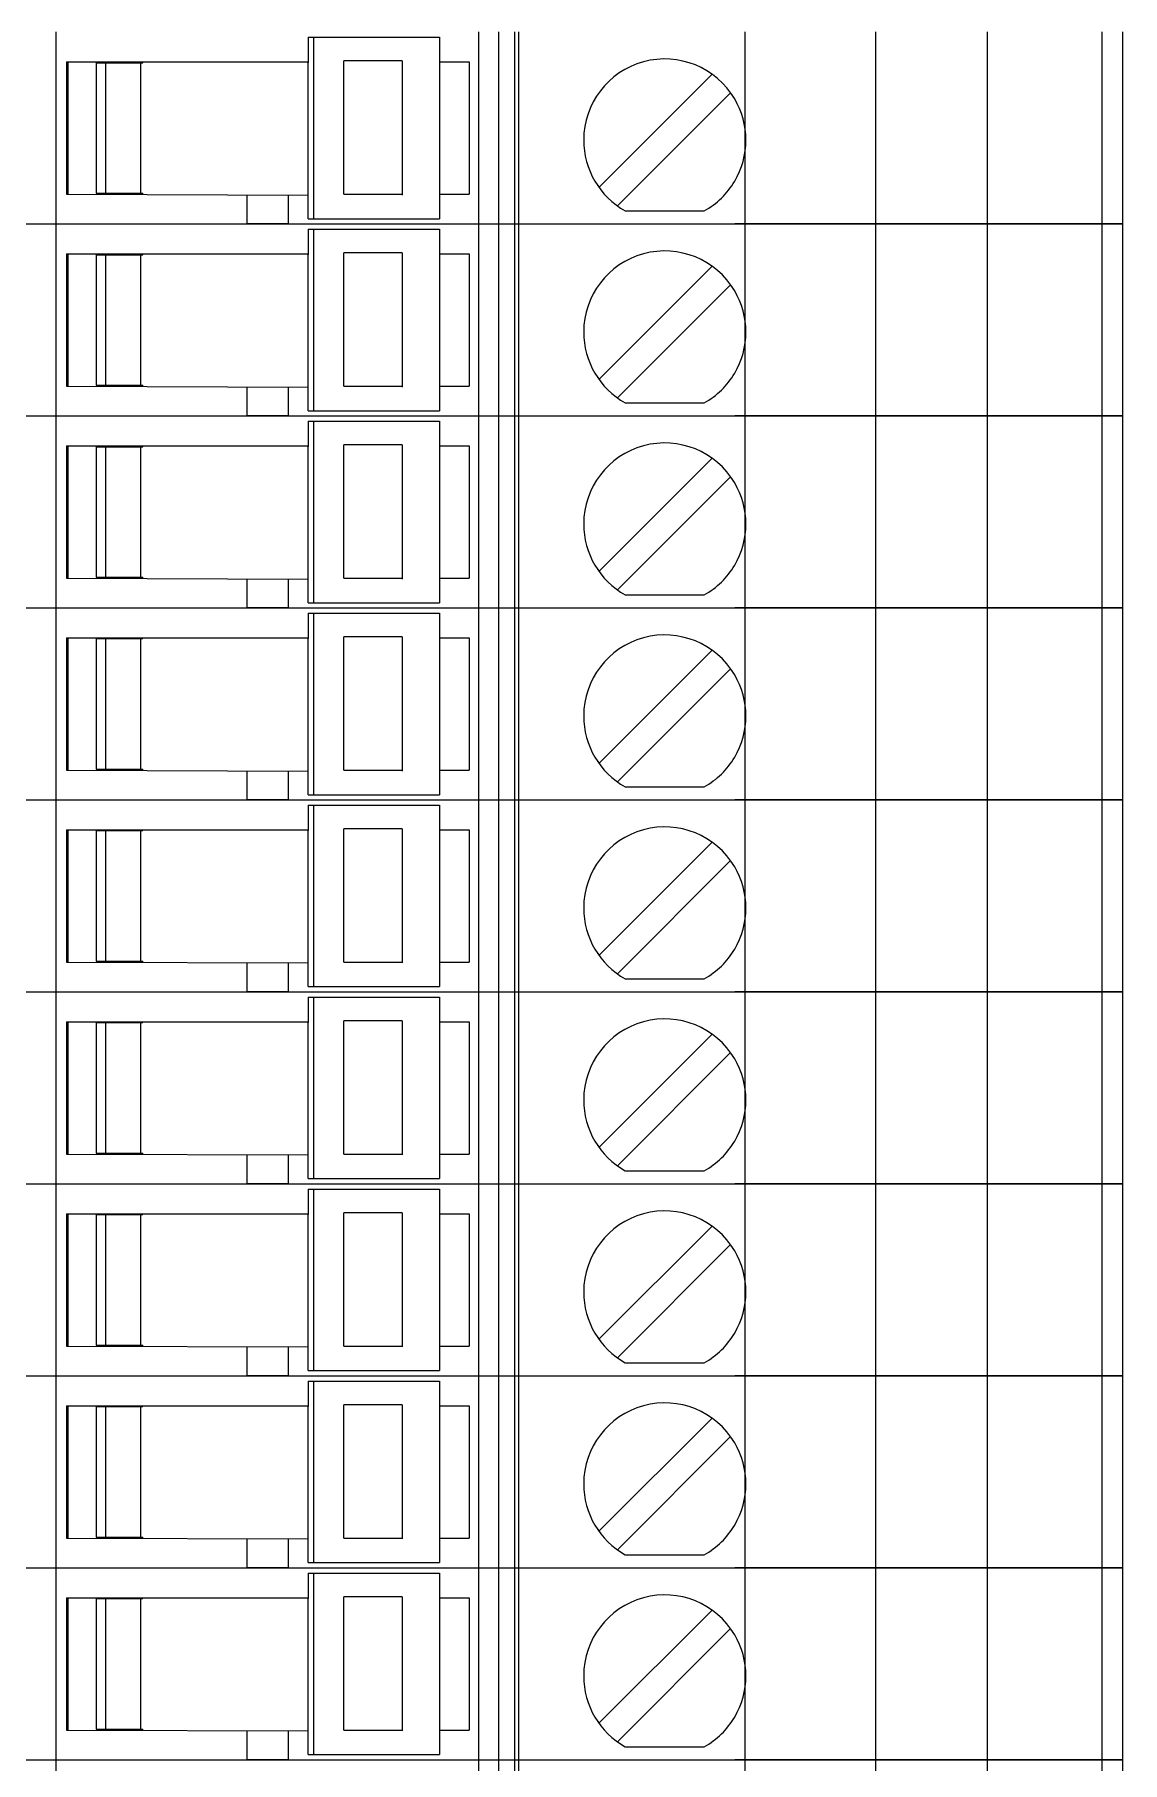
# Model space of a CAD drawing. Header units: millimetres. Extents: x 1880 to 4113, y 771 to 2990.
# Drawn here: x 2716.74 to 2745.92, y 2144.34 to 2190.69 of the extents above; entities that cross this region are included whole.
import ezdxf

# ---------------------------------------------------------------- set-up
doc = ezdxf.new("R2010")
doc.units = ezdxf.units.MM
doc.layers.add('000-PI-Oprema', color=30, linetype='Continuous', lineweight=5)

msp = doc.modelspace()

# ---------------------------------------------------------------- linework, layer by layer
at = {"layer": '000-PI-Oprema', "color": 0, "linetype": 'ByBlock', "lineweight": 0}
for p, q in [((2717.322, 2185.614), (2717.322, 2190.764)), ((2724.08, 2190.624), (2724.238, 2190.624)), ((2724.08, 2190.624), (2724.08, 2189.939)), ((2724.238, 2185.754), (2724.238, 2190.624)), ((2724.238, 2190.624), (2727.609, 2190.624)), ((2727.609, 2190.624), (2727.609, 2190.624)), ((2727.609, 2190.624), (2727.609, 2185.754)), ((2728.652, 2190.764), (2728.652, 2185.614)), ((2729.195, 2185.614), (2729.195, 2190.764)), ((2729.622, 2185.614), (2729.622, 2190.764)), ((2729.722, 2190.764), (2729.722, 2185.614)), ((2735.798, 2190.764), (2735.798, 2185.614)), ((2739.298, 2190.764), (2739.298, 2185.614)), ((2742.298, 2190.764), (2742.298, 2185.614)), ((2745.374, 2185.614), (2745.374, 2190.764)), ((2745.922, 2190.764), (2745.922, 2185.614)), ((2717.597, 2189.964), (2717.597, 2186.414)), ((2717.597, 2189.964), (2724.08, 2189.964)), ((2717.597, 2189.964), (2717.597, 2189.964)), ((2717.647, 2186.414), (2717.647, 2189.964)), ((2718.397, 2189.939), (2718.397, 2189.939)), ((2718.397, 2189.939), (2718.647, 2189.939)), ((2718.397, 2189.939), (2718.397, 2186.439)), ((2718.647, 2189.964), (2718.647, 2186.414)), ((2718.647, 2189.939), (2719.647, 2189.939)), ((2719.584, 2189.939), (2719.584, 2186.439)), ((2719.647, 2189.939), (2719.647, 2189.964)), ((2724.08, 2186.439), (2724.08, 2189.939)), ((2725.193, 2189.989), (2725.036, 2189.989)), ((2725.036, 2189.939), (2725.036, 2189.989)), ((2725.036, 2186.414), (2725.036, 2189.939)), ((2726.602, 2189.989), (2725.193, 2189.989)), ((2726.602, 2189.989), (2726.602, 2186.389)), ((2727.609, 2189.964), (2728.397, 2189.964)), ((2728.397, 2189.964), (2728.397, 2186.414)), ((2728.397, 2189.964), (2728.397, 2189.964)), ((2734.917, 2189.629), (2731.882, 2186.594)), ((2734.917, 2189.629), (2734.917, 2189.629)), ((2729.722, 2189.164), (2729.722, 2186.564)), ((2729.722, 2189.164), (2729.722, 2189.164)), ((2732.376, 2186.099), (2735.412, 2189.134)), ((2735.412, 2189.134), (2735.412, 2189.134)), ((2717.597, 2186.414), (2717.597, 2186.414)), ((2717.597, 2186.414), (2724.08, 2186.389)), ((2718.397, 2186.439), (2718.647, 2186.439)), ((2718.397, 2186.439), (2718.397, 2186.439)), ((2718.647, 2186.439), (2719.647, 2186.439)), ((2719.647, 2186.414), (2719.647, 2186.439)), ((2722.447, 2185.614), (2722.45, 2186.395)), ((2723.547, 2186.391), (2723.547, 2185.614)), ((2724.08, 2185.754), (2724.08, 2186.439)), ((2725.036, 2186.414), (2726.602, 2186.414)), ((2727.609, 2186.414), (2728.397, 2186.414)), ((2728.397, 2186.414), (2728.397, 2186.414)), ((2729.722, 2186.564), (2729.722, 2186.564)), ((2731.882, 2186.594), (2731.882, 2186.594)), ((2732.376, 2186.099), (2732.376, 2186.099)), ((2732.588, 2185.964), (2732.588, 2185.964)), ((2732.588, 2185.964), (2734.706, 2185.964)), ((2734.706, 2185.964), (2734.706, 2185.964)), ((2716.122, 2185.614), (2717.322, 2185.614)), ((2716.122, 2185.614), (2717.322, 2185.614)), ((2717.322, 2185.614), (2722.447, 2185.614)), ((2717.322, 2185.614), (2735.522, 2185.614)), ((2717.322, 2180.464), (2717.322, 2185.614)), ((2721.922, 2185.614), (2721.922, 2185.614)), ((2721.922, 2185.614), (2721.922, 2185.614)), ((2723.543, 2185.614), (2722.447, 2185.614)), ((2722.447, 2185.614), (2722.447, 2185.614)), ((2723.547, 2185.614), (2723.543, 2185.614)), ((2723.547, 2185.614), (2745.922, 2185.614)), ((2723.547, 2185.614), (2723.547, 2185.614)), ((2724.08, 2185.754), (2724.238, 2185.754)), ((2724.08, 2185.474), (2724.238, 2185.474)), ((2724.08, 2185.474), (2724.08, 2184.789)), ((2724.238, 2185.754), (2727.609, 2185.754)), ((2724.238, 2180.604), (2724.238, 2185.474)), ((2724.238, 2185.474), (2727.609, 2185.474)), ((2726.972, 2185.614), (2726.972, 2185.614)), ((2726.972, 2185.614), (2726.972, 2185.614)), ((2727.609, 2185.754), (2727.609, 2185.754)), ((2727.609, 2185.474), (2727.609, 2185.474)), ((2727.609, 2185.474), (2727.609, 2180.604)), ((2728.652, 2185.614), (2728.652, 2180.464)), ((2729.195, 2180.464), (2729.195, 2185.614)), ((2729.622, 2185.614), (2729.622, 2185.614)), ((2729.622, 2185.614), (2729.622, 2185.614)), ((2729.622, 2180.464), (2729.622, 2185.614)), ((2729.722, 2185.614), (2729.722, 2180.464)), ((2745.922, 2185.614), (2735.522, 2185.614)), ((2735.798, 2185.614), (2735.798, 2180.464)), ((2739.298, 2185.614), (2739.298, 2180.464)), ((2742.298, 2185.614), (2742.298, 2180.464)), ((2745.374, 2180.464), (2745.374, 2185.614)), ((2745.922, 2185.614), (2745.922, 2180.464)), ((2717.597, 2184.814), (2717.597, 2181.264)), ((2717.597, 2184.814), (2724.08, 2184.814)), ((2717.597, 2184.814), (2717.597, 2184.814)), ((2717.647, 2181.264), (2717.647, 2184.814)), ((2718.397, 2184.789), (2718.397, 2184.789)), ((2718.397, 2184.789), (2718.647, 2184.789)), ((2718.397, 2184.789), (2718.397, 2181.289)), ((2718.647, 2184.814), (2718.647, 2181.264)), ((2718.647, 2184.789), (2719.647, 2184.789)), ((2719.584, 2184.789), (2719.584, 2181.289)), ((2719.647, 2184.789), (2719.647, 2184.814)), ((2724.08, 2181.289), (2724.08, 2184.789)), ((2725.193, 2184.839), (2725.036, 2184.839)), ((2725.036, 2184.789), (2725.036, 2184.839)), ((2725.036, 2181.264), (2725.036, 2184.789)), ((2726.602, 2184.839), (2725.193, 2184.839)), ((2726.602, 2184.839), (2726.602, 2181.239)), ((2727.609, 2184.814), (2728.397, 2184.814)), ((2728.397, 2184.814), (2728.397, 2181.264)), ((2728.397, 2184.814), (2728.397, 2184.814)), ((2734.917, 2184.479), (2731.882, 2181.444)), ((2734.917, 2184.479), (2734.917, 2184.479)), ((2729.722, 2184.014), (2729.722, 2181.414)), ((2729.722, 2184.014), (2729.722, 2184.014)), ((2732.376, 2180.949), (2735.412, 2183.984)), ((2735.412, 2183.984), (2735.412, 2183.984)), ((2717.597, 2181.264), (2717.597, 2181.264)), ((2717.597, 2181.264), (2724.08, 2181.239)), ((2718.397, 2181.289), (2718.647, 2181.289)), ((2718.397, 2181.289), (2718.397, 2181.289)), ((2718.647, 2181.289), (2719.647, 2181.289)), ((2719.647, 2181.264), (2719.647, 2181.289)), ((2722.447, 2180.464), (2722.45, 2181.245)), ((2723.547, 2181.241), (2723.547, 2180.464)), ((2724.08, 2180.604), (2724.08, 2181.289)), ((2725.036, 2181.264), (2726.602, 2181.264)), ((2727.609, 2181.264), (2728.397, 2181.264)), ((2728.397, 2181.264), (2728.397, 2181.264)), ((2729.722, 2181.414), (2729.722, 2181.414)), ((2731.882, 2181.444), (2731.882, 2181.444)), ((2732.376, 2180.949), (2732.376, 2180.949)), ((2732.588, 2180.814), (2732.588, 2180.814)), ((2732.588, 2180.814), (2734.706, 2180.814)), ((2734.706, 2180.814), (2734.706, 2180.814)), ((2716.122, 2180.464), (2717.322, 2180.464)), ((2716.122, 2180.464), (2717.322, 2180.464)), ((2717.322, 2180.464), (2722.447, 2180.464)), ((2717.322, 2180.464), (2735.522, 2180.464)), ((2717.322, 2175.314), (2717.322, 2180.464)), ((2721.922, 2180.464), (2721.922, 2180.464)), ((2721.922, 2180.464), (2721.922, 2180.464)), ((2723.543, 2180.464), (2722.447, 2180.464)), ((2722.447, 2180.464), (2722.447, 2180.464)), ((2723.547, 2180.464), (2723.543, 2180.464)), ((2723.547, 2180.464), (2745.922, 2180.464)), ((2723.547, 2180.464), (2723.547, 2180.464)), ((2724.08, 2180.604), (2724.238, 2180.604)), ((2724.08, 2180.324), (2724.238, 2180.324)), ((2724.08, 2180.324), (2724.08, 2179.639)), ((2724.238, 2180.604), (2727.609, 2180.604)), ((2724.238, 2175.454), (2724.238, 2180.324)), ((2724.238, 2180.324), (2727.609, 2180.324)), ((2726.972, 2180.464), (2726.972, 2180.464)), ((2726.972, 2180.464), (2726.972, 2180.464)), ((2727.609, 2180.604), (2727.609, 2180.604)), ((2727.609, 2180.324), (2727.609, 2180.324)), ((2727.609, 2180.324), (2727.609, 2175.454)), ((2728.652, 2180.464), (2728.652, 2175.314)), ((2729.195, 2175.314), (2729.195, 2180.464)), ((2729.622, 2180.464), (2729.622, 2180.464)), ((2729.622, 2180.464), (2729.622, 2180.464)), ((2729.622, 2175.314), (2729.622, 2180.464)), ((2729.722, 2180.464), (2729.722, 2175.314)), ((2745.922, 2180.464), (2735.522, 2180.464)), ((2735.798, 2180.464), (2735.798, 2175.314)), ((2739.298, 2180.464), (2739.298, 2175.314)), ((2742.298, 2180.464), (2742.298, 2175.314)), ((2745.374, 2175.314), (2745.374, 2180.464)), ((2745.922, 2180.464), (2745.922, 2175.314)), ((2717.597, 2179.664), (2717.597, 2176.114)), ((2717.597, 2179.664), (2724.08, 2179.664)), ((2717.597, 2179.664), (2717.597, 2179.664)), ((2717.647, 2176.114), (2717.647, 2179.664)), ((2718.397, 2179.639), (2718.397, 2179.639)), ((2718.397, 2179.639), (2718.647, 2179.639)), ((2718.397, 2179.639), (2718.397, 2176.139)), ((2718.647, 2179.664), (2718.647, 2176.114)), ((2718.647, 2179.639), (2719.647, 2179.639)), ((2719.584, 2179.639), (2719.584, 2176.139)), ((2719.647, 2179.639), (2719.647, 2179.664)), ((2724.08, 2176.139), (2724.08, 2179.639)), ((2725.193, 2179.689), (2725.036, 2179.689)), ((2725.036, 2179.639), (2725.036, 2179.689)), ((2725.036, 2176.114), (2725.036, 2179.639)), ((2726.602, 2179.689), (2725.193, 2179.689)), ((2726.602, 2179.689), (2726.602, 2176.089)), ((2727.609, 2179.664), (2728.397, 2179.664)), ((2728.397, 2179.664), (2728.397, 2176.114)), ((2728.397, 2179.664), (2728.397, 2179.664)), ((2734.917, 2179.329), (2731.882, 2176.294)), ((2734.917, 2179.329), (2734.917, 2179.329)), ((2729.722, 2178.864), (2729.722, 2176.264)), ((2729.722, 2178.864), (2729.722, 2178.864)), ((2732.376, 2175.799), (2735.412, 2178.834)), ((2735.412, 2178.834), (2735.412, 2178.834)), ((2718.397, 2176.139), (2718.647, 2176.139)), ((2718.397, 2176.139), (2718.397, 2176.139)), ((2718.647, 2176.139), (2719.647, 2176.139)), ((2719.647, 2176.114), (2719.647, 2176.139)), ((2724.08, 2175.454), (2724.08, 2176.139)), ((2729.722, 2176.264), (2729.722, 2176.264)), ((2731.882, 2176.294), (2731.882, 2176.294)), ((2717.597, 2176.114), (2717.597, 2176.114)), ((2717.597, 2176.114), (2724.08, 2176.089)), ((2722.447, 2175.314), (2722.45, 2176.095)), ((2723.547, 2176.091), (2723.547, 2175.314)), ((2725.036, 2176.114), (2726.602, 2176.114)), ((2727.609, 2176.114), (2728.397, 2176.114)), ((2728.397, 2176.114), (2728.397, 2176.114)), ((2732.376, 2175.799), (2732.376, 2175.799)), ((2716.122, 2175.314), (2717.322, 2175.314)), ((2716.122, 2175.314), (2717.322, 2175.314)), ((2717.322, 2175.314), (2722.447, 2175.314)), ((2717.322, 2175.314), (2735.522, 2175.314)), ((2717.322, 2170.164), (2717.322, 2175.314)), ((2721.922, 2175.314), (2721.922, 2175.314)), ((2721.922, 2175.314), (2721.922, 2175.314)), ((2723.543, 2175.314), (2722.447, 2175.314)), ((2722.447, 2175.314), (2722.447, 2175.314)), ((2723.547, 2175.314), (2723.543, 2175.314)), ((2723.547, 2175.314), (2745.922, 2175.314)), ((2723.547, 2175.314), (2723.547, 2175.314)), ((2724.08, 2175.454), (2724.238, 2175.454)), ((2724.238, 2175.454), (2727.609, 2175.454)), ((2726.972, 2175.314), (2726.972, 2175.314)), ((2726.972, 2175.314), (2726.972, 2175.314)), ((2727.609, 2175.454), (2727.609, 2175.454)), ((2728.652, 2175.314), (2728.652, 2170.164)), ((2729.195, 2170.164), (2729.195, 2175.314)), ((2729.622, 2175.314), (2729.622, 2175.314)), ((2729.622, 2175.314), (2729.622, 2175.314)), ((2729.622, 2170.164), (2729.622, 2175.314)), ((2729.722, 2175.314), (2729.722, 2170.164)), ((2732.588, 2175.664), (2732.588, 2175.664)), ((2732.588, 2175.664), (2734.706, 2175.664)), ((2734.706, 2175.664), (2734.706, 2175.664)), ((2745.922, 2175.314), (2735.522, 2175.314)), ((2735.798, 2175.314), (2735.798, 2170.164)), ((2739.298, 2175.314), (2739.298, 2170.164)), ((2742.298, 2175.314), (2742.298, 2170.164)), ((2745.374, 2170.164), (2745.374, 2175.314)), ((2745.922, 2175.314), (2745.922, 2170.164)), ((2724.08, 2175.174), (2724.238, 2175.174)), ((2724.08, 2175.174), (2724.08, 2174.489)), ((2724.238, 2170.304), (2724.238, 2175.174)), ((2724.238, 2175.174), (2727.609, 2175.174)), ((2727.609, 2175.174), (2727.609, 2175.174)), ((2727.609, 2175.174), (2727.609, 2170.304)), ((2717.597, 2174.514), (2717.597, 2170.964)), ((2717.597, 2174.514), (2724.08, 2174.514)), ((2717.597, 2174.514), (2717.597, 2174.514)), ((2717.647, 2170.964), (2717.647, 2174.514)), ((2718.397, 2174.489), (2718.397, 2174.489)), ((2718.397, 2174.489), (2718.647, 2174.489)), ((2718.397, 2174.489), (2718.397, 2170.989)), ((2718.647, 2174.514), (2718.647, 2170.964)), ((2718.647, 2174.489), (2719.647, 2174.489)), ((2719.584, 2174.489), (2719.584, 2170.989)), ((2719.647, 2174.489), (2719.647, 2174.514)), ((2724.08, 2170.989), (2724.08, 2174.489)), ((2725.193, 2174.539), (2725.036, 2174.539)), ((2725.036, 2174.489), (2725.036, 2174.539)), ((2725.036, 2170.964), (2725.036, 2174.489)), ((2726.602, 2174.539), (2725.193, 2174.539)), ((2726.602, 2174.539), (2726.602, 2170.939)), ((2727.609, 2174.514), (2728.397, 2174.514)), ((2728.397, 2174.514), (2728.397, 2170.964)), ((2728.397, 2174.514), (2728.397, 2174.514)), ((2734.917, 2174.179), (2731.882, 2171.144)), ((2734.917, 2174.179), (2734.917, 2174.179)), ((2729.722, 2173.714), (2729.722, 2171.114)), ((2729.722, 2173.714), (2729.722, 2173.714)), ((2732.376, 2170.649), (2735.412, 2173.684)), ((2735.412, 2173.684), (2735.412, 2173.684)), ((2729.722, 2171.114), (2729.722, 2171.114)), ((2731.882, 2171.144), (2731.882, 2171.144)), ((2717.597, 2170.964), (2717.597, 2170.964)), ((2717.597, 2170.964), (2724.08, 2170.939)), ((2718.397, 2170.989), (2718.647, 2170.989)), ((2718.397, 2170.989), (2718.397, 2170.989)), ((2718.647, 2170.989), (2719.647, 2170.989)), ((2719.647, 2170.964), (2719.647, 2170.989)), ((2722.447, 2170.164), (2722.45, 2170.945)), ((2723.547, 2170.941), (2723.547, 2170.164)), ((2724.08, 2170.304), (2724.08, 2170.989)), ((2725.036, 2170.964), (2726.602, 2170.964)), ((2727.609, 2170.964), (2728.397, 2170.964)), ((2728.397, 2170.964), (2728.397, 2170.964)), ((2732.376, 2170.649), (2732.376, 2170.649)), ((2716.122, 2170.164), (2717.322, 2170.164)), ((2716.122, 2170.164), (2717.322, 2170.164)), ((2717.322, 2170.164), (2722.447, 2170.164)), ((2717.322, 2170.164), (2735.522, 2170.164)), ((2717.322, 2165.014), (2717.322, 2170.164)), ((2721.922, 2170.164), (2721.922, 2170.164)), ((2721.922, 2170.164), (2721.922, 2170.164)), ((2723.543, 2170.164), (2722.447, 2170.164)), ((2722.447, 2170.164), (2722.447, 2170.164)), ((2723.547, 2170.164), (2723.543, 2170.164)), ((2723.547, 2170.164), (2745.922, 2170.164)), ((2723.547, 2170.164), (2723.547, 2170.164)), ((2724.08, 2170.304), (2724.238, 2170.304)), ((2724.238, 2170.304), (2727.609, 2170.304)), ((2726.972, 2170.164), (2726.972, 2170.164)), ((2726.972, 2170.164), (2726.972, 2170.164)), ((2727.609, 2170.304), (2727.609, 2170.304)), ((2728.652, 2170.164), (2728.652, 2165.014)), ((2729.195, 2165.014), (2729.195, 2170.164)), ((2729.622, 2170.164), (2729.622, 2170.164)), ((2729.622, 2170.164), (2729.622, 2170.164)), ((2729.622, 2165.014), (2729.622, 2170.164)), ((2729.722, 2170.164), (2729.722, 2165.014)), ((2732.588, 2170.514), (2732.588, 2170.514)), ((2732.588, 2170.514), (2734.706, 2170.514)), ((2734.706, 2170.514), (2734.706, 2170.514)), ((2745.922, 2170.164), (2735.522, 2170.164)), ((2735.798, 2170.164), (2735.798, 2165.014)), ((2739.298, 2170.164), (2739.298, 2165.014)), ((2742.298, 2170.164), (2742.298, 2165.014)), ((2745.374, 2165.014), (2745.374, 2170.164)), ((2745.922, 2170.164), (2745.922, 2165.014)), ((2724.08, 2170.024), (2724.238, 2170.024)), ((2724.08, 2170.024), (2724.08, 2169.339)), ((2724.238, 2165.154), (2724.238, 2170.024)), ((2724.238, 2170.024), (2727.609, 2170.024)), ((2727.609, 2170.024), (2727.609, 2170.024)), ((2727.609, 2170.024), (2727.609, 2165.154)), ((2717.597, 2169.364), (2717.597, 2165.814)), ((2717.597, 2169.364), (2724.08, 2169.364)), ((2717.597, 2169.364), (2717.597, 2169.364)), ((2717.647, 2165.814), (2717.647, 2169.364)), ((2718.397, 2169.339), (2718.397, 2169.339)), ((2718.397, 2169.339), (2718.647, 2169.339)), ((2718.397, 2169.339), (2718.397, 2165.839)), ((2718.647, 2169.364), (2718.647, 2165.814)), ((2718.647, 2169.339), (2719.647, 2169.339)), ((2719.584, 2169.339), (2719.584, 2165.839)), ((2719.647, 2169.339), (2719.647, 2169.364)), ((2724.08, 2165.839), (2724.08, 2169.339)), ((2725.193, 2169.389), (2725.036, 2169.389)), ((2725.036, 2169.339), (2725.036, 2169.389)), ((2725.036, 2165.814), (2725.036, 2169.339)), ((2726.602, 2169.389), (2725.193, 2169.389)), ((2726.602, 2169.389), (2726.602, 2165.789)), ((2727.609, 2169.364), (2728.397, 2169.364)), ((2728.397, 2169.364), (2728.397, 2165.814)), ((2728.397, 2169.364), (2728.397, 2169.364)), ((2734.917, 2169.029), (2731.882, 2165.994)), ((2734.917, 2169.029), (2734.917, 2169.029)), ((2729.722, 2168.564), (2729.722, 2165.964)), ((2729.722, 2168.564), (2729.722, 2168.564)), ((2732.376, 2165.499), (2735.412, 2168.534)), ((2735.412, 2168.534), (2735.412, 2168.534)), ((2729.722, 2165.964), (2729.722, 2165.964)), ((2731.882, 2165.994), (2731.882, 2165.994)), ((2717.597, 2165.814), (2717.597, 2165.814)), ((2717.597, 2165.814), (2724.08, 2165.789)), ((2718.397, 2165.839), (2718.647, 2165.839)), ((2718.397, 2165.839), (2718.397, 2165.839)), ((2718.647, 2165.839), (2719.647, 2165.839)), ((2719.647, 2165.814), (2719.647, 2165.839)), ((2722.447, 2165.014), (2722.45, 2165.795)), ((2723.547, 2165.791), (2723.547, 2165.014)), ((2724.08, 2165.154), (2724.08, 2165.839)), ((2725.036, 2165.814), (2726.602, 2165.814)), ((2727.609, 2165.814), (2728.397, 2165.814)), ((2728.397, 2165.814), (2728.397, 2165.814)), ((2732.376, 2165.499), (2732.376, 2165.499)), ((2716.122, 2165.014), (2717.322, 2165.014)), ((2716.122, 2165.014), (2717.322, 2165.014)), ((2717.322, 2165.014), (2722.447, 2165.014)), ((2717.322, 2165.014), (2735.522, 2165.014)), ((2717.322, 2159.864), (2717.322, 2165.014)), ((2721.922, 2165.014), (2721.922, 2165.014)), ((2721.922, 2165.014), (2721.922, 2165.014)), ((2723.543, 2165.014), (2722.447, 2165.014)), ((2722.447, 2165.014), (2722.447, 2165.014)), ((2723.547, 2165.014), (2723.543, 2165.014)), ((2723.547, 2165.014), (2745.922, 2165.014)), ((2723.547, 2165.014), (2723.547, 2165.014)), ((2724.08, 2165.154), (2724.238, 2165.154)), ((2724.238, 2165.154), (2727.609, 2165.154)), ((2726.972, 2165.014), (2726.972, 2165.014)), ((2726.972, 2165.014), (2726.972, 2165.014)), ((2727.609, 2165.154), (2727.609, 2165.154)), ((2728.652, 2165.014), (2728.652, 2159.864)), ((2729.195, 2159.864), (2729.195, 2165.014)), ((2729.622, 2165.014), (2729.622, 2165.014)), ((2729.622, 2165.014), (2729.622, 2165.014)), ((2729.622, 2159.864), (2729.622, 2165.014)), ((2729.722, 2165.014), (2729.722, 2159.864)), ((2732.588, 2165.364), (2732.588, 2165.364)), ((2732.588, 2165.364), (2734.706, 2165.364)), ((2734.706, 2165.364), (2734.706, 2165.364)), ((2745.922, 2165.014), (2735.522, 2165.014)), ((2735.798, 2165.014), (2735.798, 2159.864)), ((2739.298, 2165.014), (2739.298, 2159.864)), ((2742.298, 2165.014), (2742.298, 2159.864)), ((2745.374, 2159.864), (2745.374, 2165.014)), ((2745.922, 2165.014), (2745.922, 2159.864)), ((2724.08, 2164.874), (2724.238, 2164.874)), ((2724.08, 2164.874), (2724.08, 2164.189)), ((2724.238, 2160.004), (2724.238, 2164.874)), ((2724.238, 2164.874), (2727.609, 2164.874)), ((2727.609, 2164.874), (2727.609, 2164.874)), ((2727.609, 2164.874), (2727.609, 2160.004)), ((2717.597, 2164.214), (2717.597, 2160.664)), ((2717.597, 2164.214), (2724.08, 2164.214)), ((2717.597, 2164.214), (2717.597, 2164.214)), ((2717.647, 2160.664), (2717.647, 2164.214)), ((2718.397, 2164.189), (2718.397, 2164.189)), ((2718.397, 2164.189), (2718.647, 2164.189)), ((2718.397, 2164.189), (2718.397, 2160.689)), ((2718.647, 2164.214), (2718.647, 2160.664)), ((2718.647, 2164.189), (2719.647, 2164.189)), ((2719.584, 2164.189), (2719.584, 2160.689)), ((2719.647, 2164.189), (2719.647, 2164.214)), ((2724.08, 2160.689), (2724.08, 2164.189)), ((2725.193, 2164.239), (2725.036, 2164.239)), ((2725.036, 2164.189), (2725.036, 2164.239)), ((2725.036, 2160.664), (2725.036, 2164.189)), ((2726.602, 2164.239), (2725.193, 2164.239)), ((2726.602, 2164.239), (2726.602, 2160.639)), ((2727.609, 2164.214), (2728.397, 2164.214)), ((2728.397, 2164.214), (2728.397, 2160.664)), ((2728.397, 2164.214), (2728.397, 2164.214)), ((2734.917, 2163.879), (2731.882, 2160.844)), ((2734.917, 2163.879), (2734.917, 2163.879)), ((2729.722, 2163.414), (2729.722, 2160.814)), ((2729.722, 2163.414), (2729.722, 2163.414)), ((2732.376, 2160.349), (2735.412, 2163.384)), ((2735.412, 2163.384), (2735.412, 2163.384)), ((2731.882, 2160.844), (2731.882, 2160.844)), ((2717.597, 2160.664), (2717.597, 2160.664)), ((2717.597, 2160.664), (2724.08, 2160.639)), ((2718.397, 2160.689), (2718.647, 2160.689)), ((2718.397, 2160.689), (2718.397, 2160.689)), ((2718.647, 2160.689), (2719.647, 2160.689)), ((2719.647, 2160.664), (2719.647, 2160.689)), ((2722.447, 2159.864), (2722.45, 2160.645)), ((2723.547, 2160.641), (2723.547, 2159.864)), ((2724.08, 2160.004), (2724.08, 2160.689)), ((2725.036, 2160.664), (2726.602, 2160.664)), ((2727.609, 2160.664), (2728.397, 2160.664)), ((2728.397, 2160.664), (2728.397, 2160.664)), ((2729.722, 2160.814), (2729.722, 2160.814)), ((2724.08, 2160.004), (2724.238, 2160.004)), ((2724.238, 2160.004), (2727.609, 2160.004)), ((2727.609, 2160.004), (2727.609, 2160.004)), ((2732.376, 2160.349), (2732.376, 2160.349)), ((2732.588, 2160.214), (2732.588, 2160.214)), ((2732.588, 2160.214), (2734.706, 2160.214)), ((2734.706, 2160.214), (2734.706, 2160.214)), ((2716.122, 2159.864), (2717.322, 2159.864)), ((2716.122, 2159.864), (2717.322, 2159.864)), ((2717.322, 2159.864), (2722.447, 2159.864)), ((2717.322, 2159.864), (2735.522, 2159.864)), ((2717.322, 2154.714), (2717.322, 2159.864)), ((2721.922, 2159.864), (2721.922, 2159.864)), ((2721.922, 2159.864), (2721.922, 2159.864)), ((2723.543, 2159.864), (2722.447, 2159.864)), ((2722.447, 2159.864), (2722.447, 2159.864)), ((2723.547, 2159.864), (2723.543, 2159.864)), ((2723.547, 2159.864), (2745.922, 2159.864)), ((2723.547, 2159.864), (2723.547, 2159.864)), ((2724.08, 2159.724), (2724.238, 2159.724)), ((2724.08, 2159.724), (2724.08, 2159.039)), ((2724.238, 2154.854), (2724.238, 2159.724)), ((2724.238, 2159.724), (2727.609, 2159.724)), ((2726.972, 2159.864), (2726.972, 2159.864)), ((2726.972, 2159.864), (2726.972, 2159.864)), ((2727.609, 2159.724), (2727.609, 2159.724)), ((2727.609, 2159.724), (2727.609, 2154.854)), ((2728.652, 2159.864), (2728.652, 2154.714)), ((2729.195, 2154.714), (2729.195, 2159.864)), ((2729.622, 2159.864), (2729.622, 2159.864)), ((2729.622, 2159.864), (2729.622, 2159.864)), ((2729.622, 2154.714), (2729.622, 2159.864)), ((2729.722, 2159.864), (2729.722, 2154.714)), ((2745.922, 2159.864), (2735.522, 2159.864)), ((2735.798, 2159.864), (2735.798, 2154.714)), ((2739.298, 2159.864), (2739.298, 2154.714)), ((2742.298, 2159.864), (2742.298, 2154.714)), ((2745.374, 2154.714), (2745.374, 2159.864)), ((2745.922, 2159.864), (2745.922, 2154.714)), ((2717.597, 2159.064), (2717.597, 2155.514)), ((2717.597, 2159.064), (2724.08, 2159.064)), ((2717.597, 2159.064), (2717.597, 2159.064)), ((2717.647, 2155.514), (2717.647, 2159.064)), ((2718.397, 2159.039), (2718.397, 2159.039)), ((2718.397, 2159.039), (2718.647, 2159.039)), ((2718.397, 2159.039), (2718.397, 2155.539)), ((2718.647, 2159.064), (2718.647, 2155.514)), ((2718.647, 2159.039), (2719.647, 2159.039)), ((2719.584, 2159.039), (2719.584, 2155.539)), ((2719.647, 2159.039), (2719.647, 2159.064)), ((2724.08, 2155.539), (2724.08, 2159.039)), ((2725.193, 2159.089), (2725.036, 2159.089)), ((2725.036, 2159.039), (2725.036, 2159.089)), ((2725.036, 2155.514), (2725.036, 2159.039)), ((2726.602, 2159.089), (2725.193, 2159.089)), ((2726.602, 2159.089), (2726.602, 2155.489)), ((2727.609, 2159.064), (2728.397, 2159.064)), ((2728.397, 2159.064), (2728.397, 2155.514)), ((2728.397, 2159.064), (2728.397, 2159.064)), ((2734.917, 2158.729), (2731.882, 2155.694)), ((2734.917, 2158.729), (2734.917, 2158.729)), ((2729.722, 2158.264), (2729.722, 2155.664)), ((2729.722, 2158.264), (2729.722, 2158.264)), ((2732.376, 2155.199), (2735.412, 2158.234)), ((2735.412, 2158.234), (2735.412, 2158.234)), ((2717.597, 2155.514), (2717.597, 2155.514)), ((2717.597, 2155.514), (2724.08, 2155.489)), ((2718.397, 2155.539), (2718.647, 2155.539)), ((2718.397, 2155.539), (2718.397, 2155.539)), ((2718.647, 2155.539), (2719.647, 2155.539)), ((2719.647, 2155.514), (2719.647, 2155.539)), ((2722.447, 2154.714), (2722.45, 2155.495)), ((2723.547, 2155.491), (2723.547, 2154.714)), ((2724.08, 2154.854), (2724.08, 2155.539)), ((2725.036, 2155.514), (2726.602, 2155.514)), ((2727.609, 2155.514), (2728.397, 2155.514)), ((2728.397, 2155.514), (2728.397, 2155.514)), ((2729.722, 2155.664), (2729.722, 2155.664)), ((2731.882, 2155.694), (2731.882, 2155.694)), ((2724.08, 2154.854), (2724.238, 2154.854)), ((2724.238, 2154.854), (2727.609, 2154.854)), ((2727.609, 2154.854), (2727.609, 2154.854)), ((2732.376, 2155.199), (2732.376, 2155.199)), ((2732.588, 2155.064), (2732.588, 2155.064)), ((2732.588, 2155.064), (2734.706, 2155.064)), ((2734.706, 2155.064), (2734.706, 2155.064)), ((2716.122, 2154.714), (2717.322, 2154.714)), ((2716.122, 2154.714), (2717.322, 2154.714)), ((2717.322, 2154.714), (2722.447, 2154.714)), ((2717.322, 2154.714), (2735.522, 2154.714)), ((2717.322, 2149.564), (2717.322, 2154.714)), ((2721.922, 2154.714), (2721.922, 2154.714)), ((2721.922, 2154.714), (2721.922, 2154.714)), ((2723.543, 2154.714), (2722.447, 2154.714)), ((2722.447, 2154.714), (2722.447, 2154.714)), ((2723.547, 2154.714), (2723.543, 2154.714)), ((2723.547, 2154.714), (2745.922, 2154.714)), ((2723.547, 2154.714), (2723.547, 2154.714)), ((2724.08, 2154.574), (2724.238, 2154.574)), ((2724.08, 2154.574), (2724.08, 2153.889)), ((2724.238, 2149.704), (2724.238, 2154.574)), ((2724.238, 2154.574), (2727.609, 2154.574)), ((2726.972, 2154.714), (2726.972, 2154.714)), ((2726.972, 2154.714), (2726.972, 2154.714)), ((2727.609, 2154.574), (2727.609, 2154.574)), ((2727.609, 2154.574), (2727.609, 2149.704)), ((2728.652, 2154.714), (2728.652, 2149.564)), ((2729.195, 2149.564), (2729.195, 2154.714)), ((2729.622, 2154.714), (2729.622, 2154.714)), ((2729.622, 2154.714), (2729.622, 2154.714)), ((2729.622, 2149.564), (2729.622, 2154.714)), ((2729.722, 2154.714), (2729.722, 2149.564)), ((2745.922, 2154.714), (2735.522, 2154.714)), ((2735.798, 2154.714), (2735.798, 2149.564)), ((2739.298, 2154.714), (2739.298, 2149.564)), ((2742.298, 2154.714), (2742.298, 2149.564)), ((2745.374, 2149.564), (2745.374, 2154.714)), ((2745.922, 2154.714), (2745.922, 2149.564)), ((2717.597, 2153.914), (2717.597, 2150.364)), ((2717.597, 2153.914), (2724.08, 2153.914)), ((2717.597, 2153.914), (2717.597, 2153.914)), ((2717.647, 2150.364), (2717.647, 2153.914)), ((2718.397, 2153.889), (2718.397, 2153.889)), ((2718.397, 2153.889), (2718.647, 2153.889)), ((2718.397, 2153.889), (2718.397, 2150.389)), ((2718.647, 2153.914), (2718.647, 2150.364)), ((2718.647, 2153.889), (2719.647, 2153.889)), ((2719.584, 2153.889), (2719.584, 2150.389)), ((2719.647, 2153.889), (2719.647, 2153.914)), ((2724.08, 2150.389), (2724.08, 2153.889)), ((2725.193, 2153.939), (2725.036, 2153.939)), ((2725.036, 2153.889), (2725.036, 2153.939)), ((2725.036, 2150.364), (2725.036, 2153.889)), ((2726.602, 2153.939), (2725.193, 2153.939)), ((2726.602, 2153.939), (2726.602, 2150.339)), ((2727.609, 2153.914), (2728.397, 2153.914)), ((2728.397, 2153.914), (2728.397, 2150.364)), ((2728.397, 2153.914), (2728.397, 2153.914)), ((2734.917, 2153.579), (2731.882, 2150.544)), ((2734.917, 2153.579), (2734.917, 2153.579)), ((2729.722, 2153.114), (2729.722, 2150.514)), ((2729.722, 2153.114), (2729.722, 2153.114)), ((2732.376, 2150.049), (2735.412, 2153.084)), ((2735.412, 2153.084), (2735.412, 2153.084)), ((2717.597, 2150.364), (2717.597, 2150.364)), ((2717.597, 2150.364), (2724.08, 2150.339)), ((2718.397, 2150.389), (2718.647, 2150.389)), ((2718.397, 2150.389), (2718.397, 2150.389)), ((2718.647, 2150.389), (2719.647, 2150.389)), ((2719.647, 2150.364), (2719.647, 2150.389)), ((2722.447, 2149.564), (2722.45, 2150.345)), ((2723.547, 2150.341), (2723.547, 2149.564)), ((2724.08, 2149.704), (2724.08, 2150.389)), ((2725.036, 2150.364), (2726.602, 2150.364)), ((2727.609, 2150.364), (2728.397, 2150.364)), ((2728.397, 2150.364), (2728.397, 2150.364)), ((2729.722, 2150.514), (2729.722, 2150.514)), ((2731.882, 2150.544), (2731.882, 2150.544)), ((2732.376, 2150.049), (2732.376, 2150.049)), ((2732.588, 2149.914), (2732.588, 2149.914)), ((2732.588, 2149.914), (2734.706, 2149.914)), ((2734.706, 2149.914), (2734.706, 2149.914)), ((2716.122, 2149.564), (2717.322, 2149.564)), ((2716.122, 2149.564), (2717.322, 2149.564)), ((2717.322, 2149.564), (2722.447, 2149.564)), ((2717.322, 2149.564), (2735.522, 2149.564)), ((2717.322, 2144.414), (2717.322, 2149.564)), ((2721.922, 2149.564), (2721.922, 2149.564)), ((2721.922, 2149.564), (2721.922, 2149.564)), ((2723.543, 2149.564), (2722.447, 2149.564)), ((2722.447, 2149.564), (2722.447, 2149.564)), ((2723.547, 2149.564), (2723.543, 2149.564)), ((2723.547, 2149.564), (2745.922, 2149.564)), ((2723.547, 2149.564), (2723.547, 2149.564)), ((2724.08, 2149.704), (2724.238, 2149.704)), ((2724.08, 2149.424), (2724.238, 2149.424)), ((2724.08, 2149.424), (2724.08, 2148.739)), ((2724.238, 2149.704), (2727.609, 2149.704)), ((2724.238, 2144.554), (2724.238, 2149.424)), ((2724.238, 2149.424), (2727.609, 2149.424)), ((2726.972, 2149.564), (2726.972, 2149.564)), ((2726.972, 2149.564), (2726.972, 2149.564)), ((2727.609, 2149.704), (2727.609, 2149.704)), ((2727.609, 2149.424), (2727.609, 2149.424)), ((2727.609, 2149.424), (2727.609, 2144.554)), ((2728.652, 2149.564), (2728.652, 2144.414)), ((2729.195, 2144.414), (2729.195, 2149.564)), ((2729.622, 2149.564), (2729.622, 2149.564)), ((2729.622, 2149.564), (2729.622, 2149.564)), ((2729.622, 2144.414), (2729.622, 2149.564)), ((2729.722, 2149.564), (2729.722, 2144.414)), ((2745.922, 2149.564), (2735.522, 2149.564)), ((2735.798, 2149.564), (2735.798, 2144.414)), ((2739.298, 2149.564), (2739.298, 2144.414)), ((2742.298, 2149.564), (2742.298, 2144.414)), ((2745.374, 2144.414), (2745.374, 2149.564)), ((2745.922, 2149.564), (2745.922, 2144.414)), ((2725.193, 2148.789), (2725.036, 2148.789)), ((2725.036, 2148.739), (2725.036, 2148.789)), ((2726.602, 2148.789), (2725.193, 2148.789)), ((2726.602, 2148.789), (2726.602, 2145.189)), ((2717.597, 2148.764), (2717.597, 2145.214)), ((2717.597, 2148.764), (2724.08, 2148.764)), ((2717.597, 2148.764), (2717.597, 2148.764)), ((2717.647, 2145.214), (2717.647, 2148.764)), ((2718.397, 2148.739), (2718.397, 2148.739)), ((2718.397, 2148.739), (2718.647, 2148.739)), ((2718.397, 2148.739), (2718.397, 2145.239)), ((2718.647, 2148.764), (2718.647, 2145.214)), ((2718.647, 2148.739), (2719.647, 2148.739)), ((2719.584, 2148.739), (2719.584, 2145.239)), ((2719.647, 2148.739), (2719.647, 2148.764)), ((2724.08, 2145.239), (2724.08, 2148.739)), ((2725.036, 2145.214), (2725.036, 2148.739)), ((2727.609, 2148.764), (2728.397, 2148.764)), ((2728.397, 2148.764), (2728.397, 2145.214)), ((2728.397, 2148.764), (2728.397, 2148.764)), ((2734.917, 2148.429), (2731.882, 2145.394)), ((2734.917, 2148.429), (2734.917, 2148.429)), ((2729.722, 2147.964), (2729.722, 2145.364)), ((2729.722, 2147.964), (2729.722, 2147.964)), ((2732.376, 2144.899), (2735.412, 2147.934)), ((2735.412, 2147.934), (2735.412, 2147.934)), ((2717.597, 2145.214), (2717.597, 2145.214)), ((2717.597, 2145.214), (2724.08, 2145.189)), ((2718.397, 2145.239), (2718.647, 2145.239)), ((2718.397, 2145.239), (2718.397, 2145.239)), ((2718.647, 2145.239), (2719.647, 2145.239)), ((2719.647, 2145.214), (2719.647, 2145.239)), ((2722.447, 2144.414), (2722.45, 2145.195)), ((2723.547, 2145.191), (2723.547, 2144.414)), ((2724.08, 2144.554), (2724.08, 2145.239)), ((2725.036, 2145.214), (2726.602, 2145.214)), ((2727.609, 2145.214), (2728.397, 2145.214)), ((2728.397, 2145.214), (2728.397, 2145.214)), ((2729.722, 2145.364), (2729.722, 2145.364)), ((2731.882, 2145.394), (2731.882, 2145.394)), ((2732.376, 2144.899), (2732.376, 2144.899)), ((2732.588, 2144.764), (2732.588, 2144.764)), ((2732.588, 2144.764), (2734.706, 2144.764)), ((2734.706, 2144.764), (2734.706, 2144.764)), ((2716.122, 2144.414), (2717.322, 2144.414)), ((2716.122, 2144.414), (2717.322, 2144.414)), ((2717.322, 2144.414), (2722.447, 2144.414)), ((2717.322, 2144.414), (2735.522, 2144.414)), ((2717.322, 2139.264), (2717.322, 2144.414)), ((2721.922, 2144.414), (2721.922, 2144.414)), ((2721.922, 2144.414), (2721.922, 2144.414)), ((2723.543, 2144.414), (2722.447, 2144.414)), ((2722.447, 2144.414), (2722.447, 2144.414)), ((2723.547, 2144.414), (2723.543, 2144.414)), ((2723.547, 2144.414), (2745.922, 2144.414)), ((2723.547, 2144.414), (2723.547, 2144.414)), ((2724.08, 2144.554), (2724.238, 2144.554)), ((2724.238, 2144.554), (2727.609, 2144.554)), ((2726.972, 2144.414), (2726.972, 2144.414)), ((2726.972, 2144.414), (2726.972, 2144.414)), ((2727.609, 2144.554), (2727.609, 2144.554)), ((2728.652, 2144.414), (2728.652, 2139.264)), ((2729.195, 2139.264), (2729.195, 2144.414)), ((2729.622, 2144.414), (2729.622, 2144.414)), ((2729.622, 2144.414), (2729.622, 2144.414)), ((2729.622, 2139.264), (2729.622, 2144.414)), ((2729.722, 2144.414), (2729.722, 2139.264)), ((2745.922, 2144.414), (2735.522, 2144.414)), ((2735.798, 2144.414), (2735.798, 2139.264)), ((2739.298, 2144.414), (2739.298, 2139.264)), ((2742.298, 2144.414), (2742.298, 2139.264)), ((2745.374, 2139.264), (2745.374, 2144.414)), ((2745.922, 2144.414), (2745.922, 2139.264))]:
    msp.add_line(p, q, dxfattribs=at)
for centre, start, end in [((2733.647, 2187.864), 30.4503, 180), ((2733.647, 2187.864), 180, 240.8754), ((2733.647, 2187.864), 299.1246, 329.5497), ((2733.647, 2182.714), 30.4503, 180), ((2733.647, 2182.714), 180, 240.8754), ((2733.647, 2182.714), 299.1246, 329.5497), ((2733.647, 2177.564), 30.4503, 180), ((2733.647, 2177.564), 180, 240.8754), ((2733.647, 2177.564), 299.1246, 329.5497), ((2733.647, 2172.414), 30.4503, 180), ((2733.647, 2172.414), 180, 240.8754), ((2733.647, 2172.414), 299.1246, 329.5497), ((2733.647, 2167.264), 30.4503, 180), ((2733.647, 2167.264), 180, 240.8754), ((2733.647, 2167.264), 299.1246, 329.5497), ((2733.647, 2162.114), 30.4503, 180), ((2733.647, 2162.114), 180, 240.8754), ((2733.647, 2162.114), 299.1246, 329.5497), ((2733.647, 2156.964), 30.4503, 180), ((2733.647, 2156.964), 180, 240.8754), ((2733.647, 2156.964), 299.1246, 329.5497), ((2733.647, 2151.814), 30.4503, 180), ((2733.647, 2151.814), 180, 240.8754), ((2733.647, 2151.814), 299.1246, 329.5497), ((2733.647, 2146.664), 30.4503, 180), ((2733.647, 2146.664), 180, 240.8754), ((2733.647, 2146.664), 299.1246, 329.5497)]:
    msp.add_arc(centre, 2.175, start, end, dxfattribs=at)
for centre, start_param, end_param in [((2733.647, 2187.864), -1.570796, -1.039338), ((2733.647, 2187.864), -2.102255, -1.570796), ((2733.647, 2182.714), -1.570796, -1.039338), ((2733.647, 2182.714), -2.102255, -1.570796), ((2733.647, 2177.564), -1.570796, -1.039338), ((2733.647, 2177.564), -2.102255, -1.570796), ((2733.647, 2172.414), -1.570796, -1.039338), ((2733.647, 2172.414), -2.102255, -1.570796), ((2733.647, 2167.264), -1.570796, -1.039338), ((2733.647, 2167.264), -2.102255, -1.570796), ((2733.647, 2162.114), -1.570796, -1.039338), ((2733.647, 2162.114), -2.102255, -1.570796), ((2733.647, 2156.964), -1.570796, -1.039338), ((2733.647, 2156.964), -2.102255, -1.570796), ((2733.647, 2151.814), -1.570796, -1.039338), ((2733.647, 2151.814), -2.102255, -1.570796), ((2733.647, 2146.664), -1.570796, -1.039338), ((2733.647, 2146.664), -2.102255, -1.570796)]:
    msp.add_ellipse(centre, major_axis=(0, 2.175), ratio=1, start_param=start_param, end_param=end_param, dxfattribs=at)

doc.saveas('drawing.dxf')
